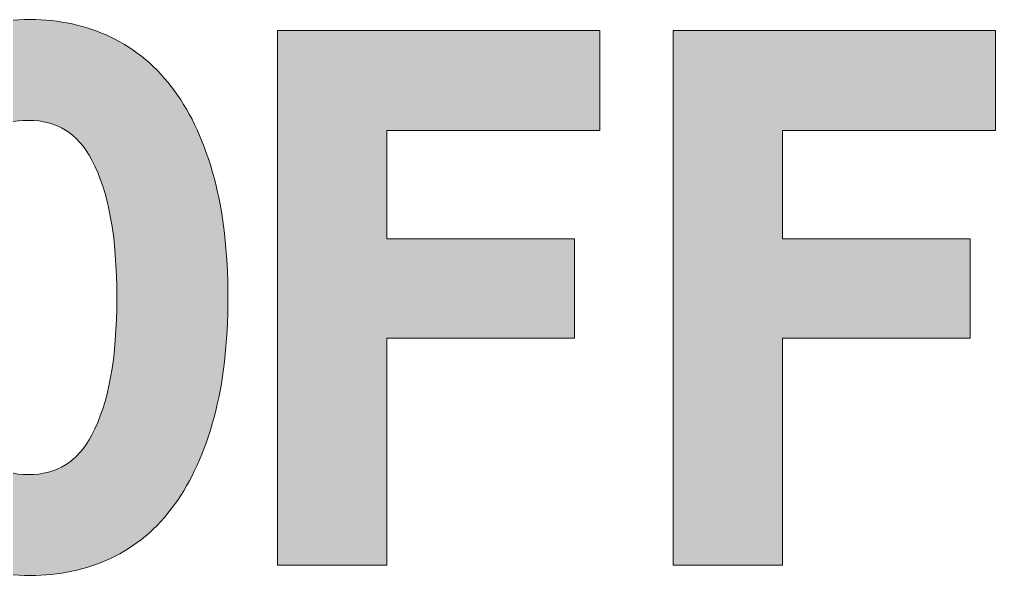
# Model space of a CAD drawing. Header units: inches. Extents: x 35 to 1040, y -900 to -176.
# Drawn here: x 453 to 774.6, y -894.9 to -711.8 of the extents above; entities that cross this region are included whole.
import ezdxf

# ---------------------------------------------------------------- set-up
doc = ezdxf.new("R2010")
doc.units = ezdxf.units.IN
doc.header["$MEASUREMENT"] = 0
doc.layers.add('Layer 1', color=7, linetype='Continuous')

# ---------------------------------------------------------------- blocks, each defined once
blk = doc.blocks.new('block 3')
at = {"layer": 'Layer 1', "true_color": 0xffffff}
h = blk.add_hatch(color=7, dxfattribs=at)
h.dxf.hatch_style = 2
edge = h.paths.add_edge_path()
edge.add_spline(control_points=[(504.12, -735.29), (504.12, -735.29), (504.12, -735.29), (504.12, -735.29), (498.37, -727.46), (491.3, -721.52), (483.11, -717.62), (475.02, -713.78), (466.06, -711.83), (456.49, -711.83), (446.73, -711.83), (437.72, -713.78), (429.71, -717.64), (421.61, -721.54), (414.59, -727.48), (408.85, -735.29), (403.28, -742.87), (398.94, -752.53), (395.94, -763.97), (393.01, -775.13), (391.53, -788.39), (391.53, -803.38), (391.53, -818.38), (393.01, -831.64), (395.94, -842.78), (398.94, -854.23), (403.27, -863.91), (408.83, -871.56), (414.58, -879.51), (421.63, -885.47), (429.78, -889.29), (437.77, -893.04), (446.76, -894.94), (456.49, -894.94), (466.03, -894.94), (474.96, -893.04), (483.04, -889.3), (491.28, -885.49), (498.38, -879.52), (504.15, -871.57), (509.69, -863.92), (514.07, -854.26), (517.15, -842.84), (520.18, -831.67), (521.71, -818.39), (521.71, -803.38), (521.71, -788.37), (520.18, -775.1), (517.15, -763.92), (514.06, -752.5), (509.68, -742.87), (504.12, -735.29)], knot_values=[0, 0, 0, 0, 1, 1, 1, 2, 2, 2, 3, 3, 3, 4, 4, 4, 5, 5, 5, 6, 6, 6, 7, 7, 7, 8, 8, 8, 9, 9, 9, 10, 10, 10, 11, 11, 11, 12, 12, 12, 13, 13, 13, 14, 14, 14, 15, 15, 15, 16, 16, 16, 17, 17, 17, 17], degree=3, periodic=1)
edge = h.paths.add_edge_path()
edge.add_spline(control_points=[(485.12, -803.38), (485.12, -823.26), (482.35, -838.49), (476.87, -848.65), (472.07, -857.58), (465.42, -861.73), (455.97, -861.73), (446.77, -861.73), (440.4, -857.63), (435.92, -848.81), (430.74, -838.6), (428.12, -823.32), (428.12, -803.38), (428.12, -783.44), (430.74, -768.16), (435.92, -757.95), (440.4, -749.13), (446.77, -745.03), (455.97, -745.03), (465.42, -745.03), (472.06, -749.19), (476.87, -758.11), (482.35, -768.28), (485.12, -783.51), (485.12, -803.38)], knot_values=[0, 0, 0, 0, 1, 1, 1, 2, 2, 2, 3, 3, 3, 4, 4, 4, 5, 5, 5, 6, 6, 6, 7, 7, 7, 8, 8, 8, 8], degree=3, periodic=1)
h = blk.add_hatch(color=7, dxfattribs=at)
h.dxf.hatch_style = 2
h.paths.add_polyline_path([(538.04, -891.55), (574.11, -891.55), (574.11, -816.72), (635.9, -816.72), (635.9, -784.04), (574.11, -784.04), (574.11, -748.42), (644.24, -748.42), (644.24, -715.48), (538.04, -715.48)])
h = blk.add_hatch(color=7, dxfattribs=at)
h.dxf.hatch_style = 2
h.paths.add_polyline_path([(668.4, -891.55), (704.47, -891.55), (704.47, -816.72), (766.25, -816.72), (766.25, -784.04), (704.47, -784.04), (704.47, -748.42), (774.6, -748.42), (774.6, -715.48), (668.4, -715.48)])
at = {"layer": 'Layer 1', "lineweight": 0}
for points in [[(538.04, -891.55), (574.11, -891.55), (574.11, -816.72), (635.9, -816.72), (635.9, -784.04), (574.11, -784.04), (574.11, -748.42), (644.24, -748.42), (644.24, -715.48), (538.04, -715.48), (538.04, -891.55)], [(668.4, -891.55), (704.47, -891.55), (704.47, -816.72), (766.25, -816.72), (766.25, -784.04), (704.47, -784.04), (704.47, -748.42), (774.6, -748.42), (774.6, -715.48), (668.4, -715.48), (668.4, -891.55)]]:
    blk.add_lwpolyline(points, dxfattribs=at)
for points, knots in [([(504.12, -735.29), (504.12, -735.29), (504.12, -735.29), (504.12, -735.29), (498.37, -727.46), (491.3, -721.52), (483.11, -717.62), (475.02, -713.78), (466.06, -711.83), (456.49, -711.83), (446.73, -711.83), (437.72, -713.78), (429.71, -717.64), (421.61, -721.54), (414.59, -727.48), (408.85, -735.29), (403.28, -742.87), (398.94, -752.53), (395.94, -763.97), (393.01, -775.13), (391.53, -788.39), (391.53, -803.38), (391.53, -818.38), (393.01, -831.64), (395.94, -842.78), (398.94, -854.23), (403.27, -863.91), (408.83, -871.56), (414.58, -879.51), (421.63, -885.47), (429.78, -889.29), (437.77, -893.04), (446.76, -894.94), (456.49, -894.94), (466.03, -894.94), (474.96, -893.04), (483.04, -889.3), (491.28, -885.49), (498.38, -879.52), (504.15, -871.57), (509.69, -863.92), (514.07, -854.26), (517.15, -842.84), (520.18, -831.67), (521.71, -818.39), (521.71, -803.38), (521.71, -788.37), (520.18, -775.1), (517.15, -763.92), (514.06, -752.5), (509.68, -742.87), (504.12, -735.29)], [0, 0, 0, 0, 1, 1, 1, 2, 2, 2, 3, 3, 3, 4, 4, 4, 5, 5, 5, 6, 6, 6, 7, 7, 7, 8, 8, 8, 9, 9, 9, 10, 10, 10, 11, 11, 11, 12, 12, 12, 13, 13, 13, 14, 14, 14, 15, 15, 15, 16, 16, 16, 17, 17, 17, 17]), ([(485.12, -803.38), (485.12, -823.26), (482.35, -838.49), (476.87, -848.65), (472.07, -857.58), (465.42, -861.73), (455.97, -861.73), (446.77, -861.73), (440.4, -857.63), (435.92, -848.81), (430.74, -838.6), (428.12, -823.32), (428.12, -803.38), (428.12, -783.44), (430.74, -768.16), (435.92, -757.95), (440.4, -749.13), (446.77, -745.03), (455.97, -745.03), (465.42, -745.03), (472.06, -749.19), (476.87, -758.11), (482.35, -768.28), (485.12, -783.51), (485.12, -803.38)], [0, 0, 0, 0, 1, 1, 1, 2, 2, 2, 3, 3, 3, 4, 4, 4, 5, 5, 5, 6, 6, 6, 7, 7, 7, 8, 8, 8, 8])]:
    blk.add_open_spline(points, degree=3, knots=knots, dxfattribs=at)
blk = doc.blocks.new('block 2')
at = {"layer": 'Layer 1'}
blk.add_blockref('block 3', (0, 0), dxfattribs=at)

msp = doc.modelspace()

# ---------------------------------------------------------------- block references
at = {"layer": 'Layer 1'}
msp.add_blockref('block 2', (0, 0), dxfattribs=at)

doc.saveas('drawing.dxf')
